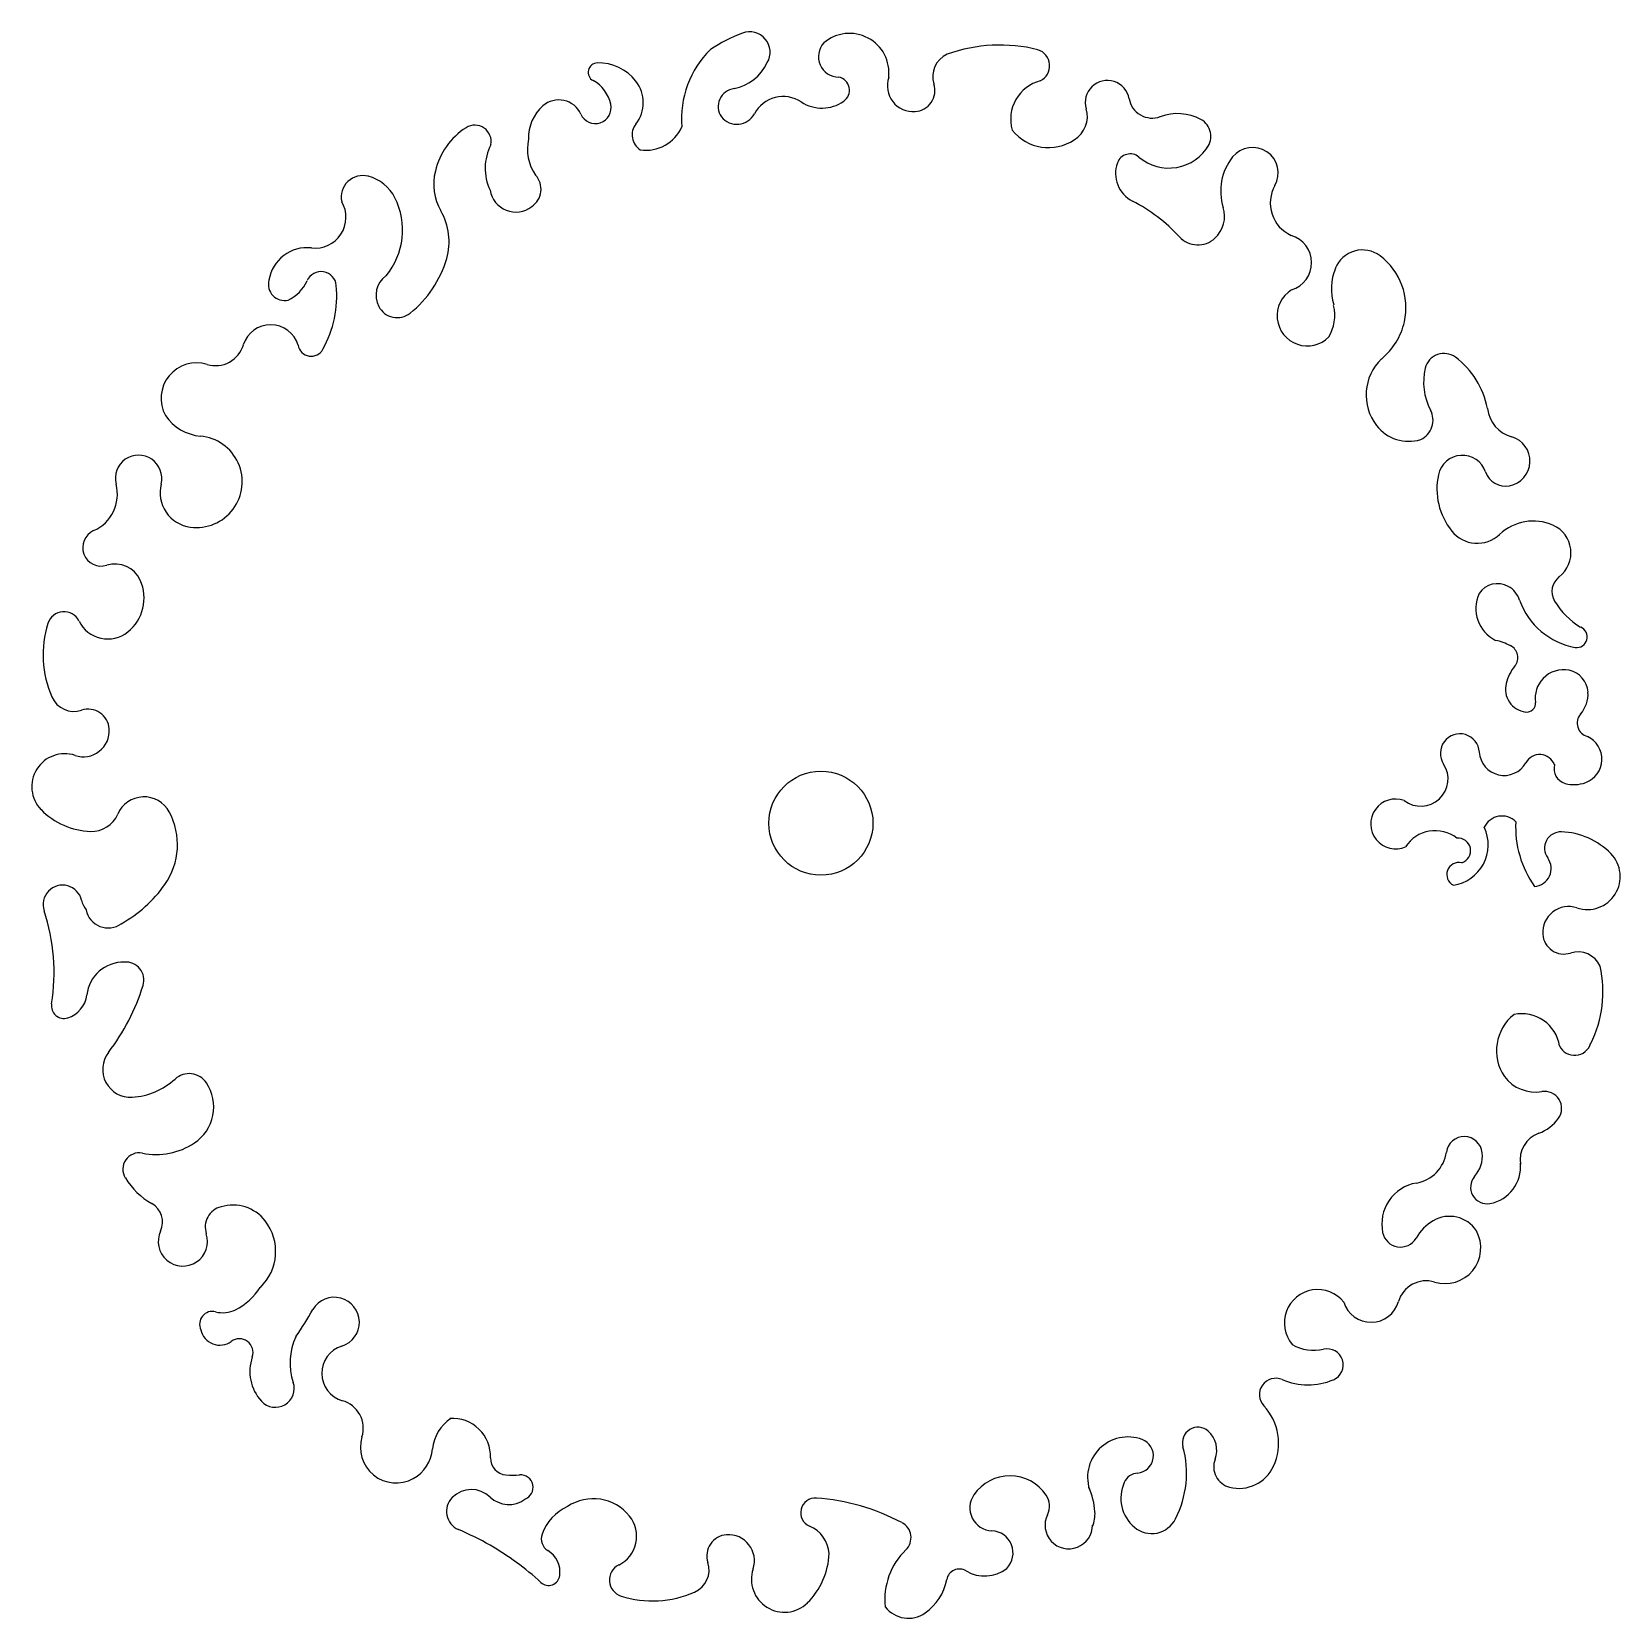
# Model space of a CAD drawing. Extents: x -60.44 to -57.42, y 2.46 to 5.48.
import ezdxf

# ---------------------------------------------------------------- set-up
doc = ezdxf.new("R2010")
doc.units = 0
doc.header["$LTSCALE"] = 24
doc.header["$MEASUREMENT"] = 0
doc.layers.get('0').update_dxf_attribs({"linetype": 'CONTINUOUS'})

msp = doc.modelspace()

# ---------------------------------------------------------------- linework, layer by layer
msp.add_circle((-58.9414, 3.9754), 0.0991)
for centre, radius, start, end in [((-58.983, 5.1939), 0.305, 110.6918, 123.5729), ((-59.077, 5.4428), 0.039, 329.3358, 110.6918), ((-58.8868, 5.4036), 0.075, 353.2393, 130.8072), ((-59.0221, 5.3168), 0.1844, 134.6485, 184.9252), ((-58.9073, 5.4342), 0.0387, 137.4244, 269.7207), ((-58.6004, 5.1581), 0.2983, 76.0426, 109.7328), ((-58.5381, 5.417), 0.032, 296.349, 72.4264), ((-59.3663, 5.4045), 0.0179, 91.1861, 241.3684), ((-59.3648, 5.3315), 0.0909, 38.1983, 91.1861), ((-59.1236, 5.4603), 0.0884, 281.1558, 334.9951), ((-58.6825, 5.3967), 0.0461, 113.8321, 198.0171), ((-59.4073, 5.3294), 0.0676, 12.1878, 61.3684), ((-59.3453, 5.3469), 0.066, 321.6743, 38.1983), ((-58.9126, 5.3704), 0.0256, 305.187, 78.4367), ((-58.7653, 5.3792), 0.0496, 161.6511, 273.9097), ((-58.7647, 5.3699), 0.0403, 273.9097, 18.0171), ((-58.5047, 5.3153), 0.0755, 104.7159, 195.9747), ((-58.3962, 5.3471), 0.042, 9.8998, 196.6706), ((-59.4402, 5.306), 0.046, 24.2792, 131.0216), ((-59.1025, 5.3394), 0.0343, 96.7004, 214.8802), ((-59.0131, 5.2963), 0.0622, 56.5814, 151.9451), ((-58.3109, 5.362), 0.0446, 189.8998, 290.2426), ((-59.4179, 5.2804), 0.0799, 131.0216, 182.0877), ((-59.3707, 5.3373), 0.0302, 204.2792, 12.1878), ((-59.1012, 5.3433), 0.0377, 218.612, 331.9451), ((-58.9393, 5.4082), 0.0718, 236.5814, 305.187), ((-58.4858, 5.3203), 0.0516, 301.1249, 16.6706), ((-58.2629, 5.2319), 0.094, 61.5479, 110.2426), ((-59.5458, 5.1869), 0.1326, 122.1669, 167.1707), ((-59.5999, 5.2729), 0.031, 348.5103, 122.1669), ((-59.2673, 5.2853), 0.0334, 141.6743, 237.9928), ((-59.2747, 5.3316), 0.0754, 262.1419, 336.0205), ((-58.5082, 5.3495), 0.0883, 218.5145, 303.8013), ((-58.2354, 5.2827), 0.0363, 322.5118, 61.5479), ((-59.4825, 5.2219), 0.0978, 152.7621, 205.2594), ((-59.4146, 5.2583), 0.0854, 166.9993, 215.3999), ((-58.2791, 5.3103), 0.088, 229.7055, 329.8389), ((-58.1198, 5.2129), 0.0487, 330.5614, 141.2899), ((-58.321, 5.2123), 0.0595, 160.5093, 242.9205), ((-58.3527, 5.2235), 0.0258, 49.7055, 160.5093), ((-58.0772, 5.1788), 0.1033, 141.2899, 197.6651), ((-59.8132, 5.1671), 0.041, 75.0166, 192.4961), ((-59.8233, 5.1296), 0.0798, 26.8621, 75.0166), ((-59.5783, 5.1912), 0.1, 165.4348, 210.2768), ((-59.5136, 5.1821), 0.0397, 303.7149, 42.3149), ((-59.5219, 5.1884), 0.0498, 189.5275, 307.6028), ((-58.0184, 5.1557), 0.0677, 150.5614, 245.3328), ((-59.9039, 5.1285), 0.0587, 263.2331, 30.464), ((-59.8741, 5.1044), 0.1366, 320.4538, 26.6363), ((-59.7646, 5.0824), 0.1157, 343.7459, 30.2768), ((-58.4915, 4.8787), 0.3151, 42.4945, 62.9205), ((-58.23, 5.1306), 0.0569, 312.6889, 17.2247), ((-58.2239, 5.1239), 0.0478, 222.4945, 312.6889), ((-58.0616, 5.042), 0.0542, 287.2673, 73.9738), ((-59.9194, 4.9975), 0.0732, 83.2331, 171.161), ((-59.8519, 5.1079), 0.2067, 308.4992, 343.7459), ((-57.9106, 5.0107), 0.0557, 52.9794, 158.2316), ((-57.9514, 4.9566), 0.1234, 347.4784, 52.9794), ((-59.8926, 4.9963), 0.0291, 5.0129, 156.28), ((-57.8642, 4.9922), 0.1056, 158.2316, 196.6072), ((-59.9622, 5.0008), 0.0306, 164.9626, 283.2757), ((-59.9868, 5.0376), 0.0737, 295.4314, 336.28), ((-60.0768, 4.9801), 0.214, 331.3145, 5.0129), ((-59.7416, 4.9802), 0.0464, 126.9407, 207.5985), ((-58.0157, 4.9412), 0.0575, 121.3232, 315.6007), ((-59.7478, 4.977), 0.0394, 207.5985, 308.4992), ((-58.0437, 4.942), 0.0803, 329.2727, 13.2757), ((-57.9555, 4.9575), 0.1276, 309.3454, 347.4784), ((-59.9886, 4.8697), 0.0545, 16.3032, 162.5956), ((-60.0932, 4.9011), 0.0548, 252.9192, 343.9738), ((-59.9113, 4.8895), 0.0254, 190.3045, 331.3145), ((-57.7557, 4.8329), 0.0365, 53.3509, 166.4942), ((-60.1293, 4.7838), 0.0679, 72.9192, 208.701), ((-57.8088, 4.7904), 0.095, 133.8518, 217.6957), ((-57.6806, 4.8148), 0.1137, 166.4942, 207.8364), ((-57.8281, 4.7355), 0.1579, 10.7465, 53.3509), ((-60.1129, 4.8039), 0.0924, 214.7703, 264.074), ((-57.8175, 4.7426), 0.0411, 295.5648, 27.8364), ((-57.6085, 4.7729), 0.065, 187.0709, 253.9018), ((-57.8225, 4.7798), 0.0776, 217.6957, 286.9946), ((-60.1297, 4.6252), 0.0871, 262.2645, 85.2181), ((-57.6397, 4.6646), 0.0477, 280.8984, 73.9018), ((-60.2399, 4.6317), 0.0442, 345.8973, 194.3553), ((-57.7205, 4.6289), 0.0467, 19.0697, 167.9381), ((-57.6402, 4.6118), 0.1288, 167.9381, 218.5667), ((-57.6383, 4.6573), 0.0403, 199.0697, 280.8984), ((-60.3566, 4.6018), 0.0763, 294.1412, 14.3553), ((-60.1325, 4.6047), 0.0665, 165.8973, 262.2645), ((-57.5858, 4.4575), 0.0929, 66.1179, 133.383), ((-57.5714, 4.49), 0.0575, 307.8333, 66.1179), ((-60.311, 4.5), 0.0353, 114.1412, 287.4578), ((-57.6923, 4.5702), 0.0621, 218.5667, 313.383), ((-60.2846, 4.4161), 0.0526, 24.3365, 107.4578), ((-57.5144, 4.4165), 0.0356, 127.8333, 210.8514), ((-60.3116, 4.4039), 0.0822, 308.4086, 24.3365), ((-57.6534, 4.389), 0.0423, 61.3654, 146.5924), ((-57.6549, 4.3864), 0.0453, 17.0961, 61.3654), ((-57.627, 4.3841), 0.0679, 155.4493, 243.3782), ((-57.4815, 4.4459), 0.1381, 199.5453, 259.9157), ((-57.419, 4.4734), 0.1467, 210.8514, 238.5989), ((-60.2236, 4.2957), 0.1982, 162.4264, 203.8321), ((-60.382, 4.3459), 0.032, 26.349, 162.4264), ((-60.2985, 4.3872), 0.0611, 206.349, 308.5145), ((-57.685, 4.2019), 0.1246, 63.3244, 77.2059), ((-57.5027, 4.3297), 0.02, 261.4709, 68.5503), ((-57.6405, 4.2906), 0.0254, 321.3068, 63.3244), ((-57.552, 4.2197), 0.088, 141.3068, 165.6594), ((-57.5281, 4.2142), 0.0533, 78.2468, 136.8292), ((-57.5264, 4.2224), 0.045, 3.0372, 78.2468), ((-57.5946, 4.2306), 0.044, 165.6594, 262.6529), ((-57.5294, 4.2138), 0.0526, 135.5392, 189.3801), ((-60.3627, 4.2343), 0.0461, 203.8321, 288.0171), ((-57.5981, 4.2038), 0.0169, 262.6529, 5.0472), ((-57.5408, 4.2216), 0.0594, 319.4723, 3.0372), ((-60.3359, 4.1521), 0.0403, 3.9097, 108.0171), ((-57.4755, 4.1658), 0.0265, 139.4723, 254.7565), ((-60.3452, 4.1514), 0.0496, 251.6511, 3.9097), ((-57.7253, 4.1084), 0.0371, 3.4384, 213.3599), ((-57.5024, 4.0972), 0.0474, 290.4454, 65.1018), ((-60.3805, 4.0449), 0.0627, 71.6511, 224.3111), ((-57.7996, 4.0595), 0.0518, 232.6039, 33.3599), ((-57.6411, 4.1135), 0.0473, 183.4384, 330.8103), ((-57.5733, 4.0756), 0.0303, 21.5973, 150.8103), ((-57.5172, 4.0791), 0.029, 164.5823, 254.4934), ((-57.508, 4.1122), 0.0634, 254.4934, 290.4454), ((-60.2296, 3.971), 0.0545, 28.2124, 156.7096), ((-57.8476, 3.9739), 0.0474, 69.5335, 293.6777), ((-60.3269, 4.0973), 0.1376, 224.3111, 268.1481), ((-60.3296, 4.0141), 0.0544, 268.1481, 336.7096), ((-60.2977, 3.9345), 0.1318, 324.8025, 28.2124), ((-57.7722, 3.8939), 0.0672, 52.2521, 147.0225), ((-57.7494, 3.9343), 0.078, 278.6914, 25.2973), ((-57.6452, 3.952), 0.0371, 44.8689, 155.1373), ((-57.4241, 3.968), 0.1951, 177.0021, 215.397), ((-57.729, 3.9231), 0.0241, 287.257, 94.8569), ((-57.533, 3.9277), 0.0312, 88.1547, 216.0713), ((-57.5364, 3.8213), 0.1376, 44.3111, 88.1481), ((-57.7272, 3.8777), 0.023, 76.4947, 243.1334), ((-57.5859, 3.8891), 0.0343, 274.7113, 36.0713), ((-57.4828, 3.8737), 0.0627, 251.6511, 44.3111), ((-60.3845, 3.8204), 0.0371, 13.0003, 198.5301), ((-60.3952, 4.0032), 0.2511, 299.1828, 324.8025), ((-60.3026, 3.8393), 0.047, 193.0003, 218.2314), ((-60.2978, 3.8185), 0.0426, 191.1558, 305.9828), ((-57.5181, 3.7672), 0.0496, 71.6511, 183.9097), ((-60.7692, 3.6914), 0.3686, 350.6642, 18.5301), ((-57.5274, 3.7666), 0.0403, 183.9097, 288.0171), ((-57.5006, 3.6844), 0.0461, 23.8321, 108.0171), ((-60.2681, 3.6402), 0.0708, 89.1032, 173.3749), ((-60.2641, 3.6768), 0.0343, 342.8434, 94.9252), ((-57.6739, 3.6547), 0.2209, 333.4443, 12.647), ((-60.6188, 3.7863), 0.4055, 322.4425, 342.8434), ((-60.3818, 3.6277), 0.024, 170.6642, 286.8734), ((-60.3898, 3.6543), 0.0517, 286.8734, 353.3749), ((-57.5673, 3.5422), 0.0883, 128.5145, 213.8013), ((-57.6072, 3.5404), 0.0724, 8.6709, 101.9521), ((-60.2553, 3.5068), 0.053, 142.4425, 273.7312), ((-57.5069, 3.5656), 0.032, 206.349, 342.4264), ((-60.2605, 3.5872), 0.1336, 273.7312, 312.3149), ((-60.1438, 3.459), 0.0397, 33.7149, 132.3149), ((-60.1794, 3.4353), 0.0824, 303.6926, 33.7149), ((-57.5812, 3.5382), 0.0746, 217.2338, 279.1326), ((-57.5642, 3.4325), 0.0325, 324.847, 99.1326), ((-57.6018, 3.4589), 0.0784, 289.9789, 324.847), ((-60.2065, 3.4761), 0.1314, 258.5103, 303.6926), ((-57.717, 3.3446), 0.0343, 5.5378, 171.9645), ((-57.5565, 3.3344), 0.0541, 109.9789, 189.1716), ((-60.2389, 3.3169), 0.031, 78.5103, 212.1669), ((-57.82, 3.3592), 0.0698, 279.9175, 351.9645), ((-57.7422, 3.3422), 0.0597, 318.8989, 5.5378), ((-57.6807, 3.3213), 0.0709, 280.2191, 5.8333), ((-60.1464, 3.3721), 0.1387, 211.1498, 240.4646), ((-57.6736, 3.2824), 0.0313, 138.8989, 280.2191), ((-57.7943, 3.2121), 0.0796, 99.9175, 191.4501), ((-60.2347, 3.2162), 0.0404, 334.9689, 60.4646), ((-60.0732, 3.2066), 0.0399, 104.1787, 198.3035), ((-60.0603, 3.171), 0.0776, 37.6957, 106.9946), ((-60.074, 3.1604), 0.095, 313.8518, 37.6957), ((-57.7299, 3.14), 0.0912, 120.4483, 149.8198), ((-57.745, 3.1658), 0.0613, 33.4407, 120.4483), ((-60.1556, 3.1793), 0.0469, 154.9689, 18.3035), ((-57.8385, 3.2031), 0.0345, 191.4501, 329.8198), ((-57.7535, 3.1669), 0.0679, 252.9192, 28.701), ((-60.1092, 3.1565), 0.1199, 296.6453, 327.3897), ((-57.9959, 3.0243), 0.0635, 38.2535, 220.219), ((-57.7895, 3.0496), 0.0548, 72.9192, 163.9738), ((-59.8673, 3.0255), 0.0476, 287.2673, 149.2727), ((-57.8943, 3.0797), 0.0542, 197.2673, 343.9738), ((-60.0995, 3.0219), 0.0243, 75.3089, 206.0356), ((-60.0797, 3.0977), 0.0541, 255.3089, 296.6453), ((-60.5374, 3.4071), 0.7236, 325.5798, 330.413), ((-60.0852, 3.0189), 0.037, 191.947, 306.0755), ((-60.0481, 2.9681), 0.026, 340.6602, 126.0755), ((-59.8354, 2.9482), 0.1163, 154.6368, 198.6145), ((-59.837, 2.9283), 0.0542, 107.2673, 253.9738), ((-58.0034, 3.0523), 0.0803, 239.2727, 283.2757), ((-57.9779, 2.9443), 0.0306, 292.749, 103.2757), ((-59.9447, 2.9318), 0.0835, 160.6602, 222.592), ((-59.9797, 2.8996), 0.036, 222.592, 18.6145), ((-58.0757, 2.8877), 0.0312, 66.5894, 223.0146), ((-58.0144, 3.0293), 0.1231, 246.5894, 293.0852), ((-59.8671, 2.8235), 0.0548, 342.9192, 73.9738), ((-59.6031, 2.7773), 0.0775, 123.1282, 174.7963), ((-59.6424, 2.7704), 0.0722, 357.4019, 94.1478), ((-58.1748, 2.7952), 0.1044, 335.1537, 43.0146), ((-58.2238, 2.7961), 0.0296, 48.2989, 195.4257), ((-58.2362, 2.7822), 0.0482, 338.8961, 48.2989), ((-59.7498, 2.7875), 0.0679, 162.9192, 298.701), ((-59.7517, 2.7908), 0.0717, 298.701, 354.7963), ((-58.3571, 2.7305), 0.0767, 69.1454, 201.5936), ((-58.3416, 2.7713), 0.033, 274.9115, 69.1454), ((-58.4347, 2.7379), 0.1892, 332.8518, 15.4257), ((-59.5381, 2.767), 0.0322, 179.7587, 265.3382), ((-58.1538, 2.7504), 0.0401, 158.8961, 256.0007), ((-58.1459, 2.7819), 0.0726, 256.0007, 335.1537), ((-59.5276, 2.8961), 0.1617, 265.3382, 274.5344), ((-59.5129, 2.7111), 0.0238, 290.1081, 94.5344), ((-58.5816, 2.6499), 0.0833, 34.05, 145.3699), ((-58.3361, 2.7079), 0.0307, 94.9115, 155.9362), ((-59.6164, 2.6654), 0.0375, 135.3641, 246.9991), ((-59.6063, 2.6555), 0.0516, 46.319, 135.3641), ((-59.5352, 2.73), 0.0514, 226.319, 306.4181), ((-58.952, 2.6631), 0.0278, 85.6794, 246.8708), ((-58.9814, 2.2749), 0.4172, 62.2338, 85.6794), ((-58.614, 2.6723), 0.0439, 145.3699, 267.4119), ((-58.5434, 2.6757), 0.0372, 333.7291, 34.05), ((-58.5532, 2.6562), 0.1336, 3.7312, 24.2181), ((-58.2977, 2.6907), 0.0727, 155.9362, 229.5785), ((-59.387, 2.5924), 0.09, 114.0256, 160.7241), ((-59.3745, 2.6013), 0.0883, 38.5145, 123.8013), ((-58.4799, 2.6606), 0.0602, 336.6449, 4.1467), ((-59.8488, 2.1179), 0.5573, 60.0988, 66.9991), ((-59.3532, 2.6182), 0.0611, 296.349, 38.5145), ((-58.9872, 2.5809), 0.0616, 4.2009, 66.8708), ((-58.802, 2.6155), 0.0322, 313.9566, 62.2338), ((-58.4697, 2.6393), 0.0451, 153.7291, 0.2638), ((-58.3119, 2.6741), 0.0508, 229.5785, 333.7477), ((-59.8466, 2.1217), 0.5529, 47.651, 60.0988), ((-59.4471, 2.6134), 0.0264, 160.7241, 238.3759), ((-59.1181, 2.5808), 0.0403, 93.9097, 198.0171), ((-59.1175, 2.5716), 0.0496, 341.6511, 93.9097), ((-58.6179, 2.5863), 0.0422, 315.968, 87.4119), ((-59.4863, 2.5498), 0.0484, 352.4641, 58.3759), ((-59.0633, 2.5899), 0.1376, 314.3111, 358.1481), ((-58.6888, 2.4981), 0.1309, 133.9566, 186.2165), ((-59.4596, 2.5462), 0.0215, 227.651, 352.4641), ((-59.3119, 2.5348), 0.032, 116.349, 252.4264), ((-59.2003, 2.5541), 0.0461, 293.8321, 18.0171), ((-59.0109, 2.5362), 0.0627, 161.6511, 314.3111), ((-58.6776, 2.531), 0.0248, 59.0979, 169.23), ((-58.6297, 2.6111), 0.0686, 239.0979, 307.8509), ((-59.2617, 2.6932), 0.1982, 252.4264, 293.8321), ((-58.8005, 2.5543), 0.1003, 305.138, 349.23), ((-58.7748, 2.5178), 0.0557, 217.5171, 305.138)]:
    msp.add_arc(centre, radius, start, end)

doc.saveas('drawing.dxf')
